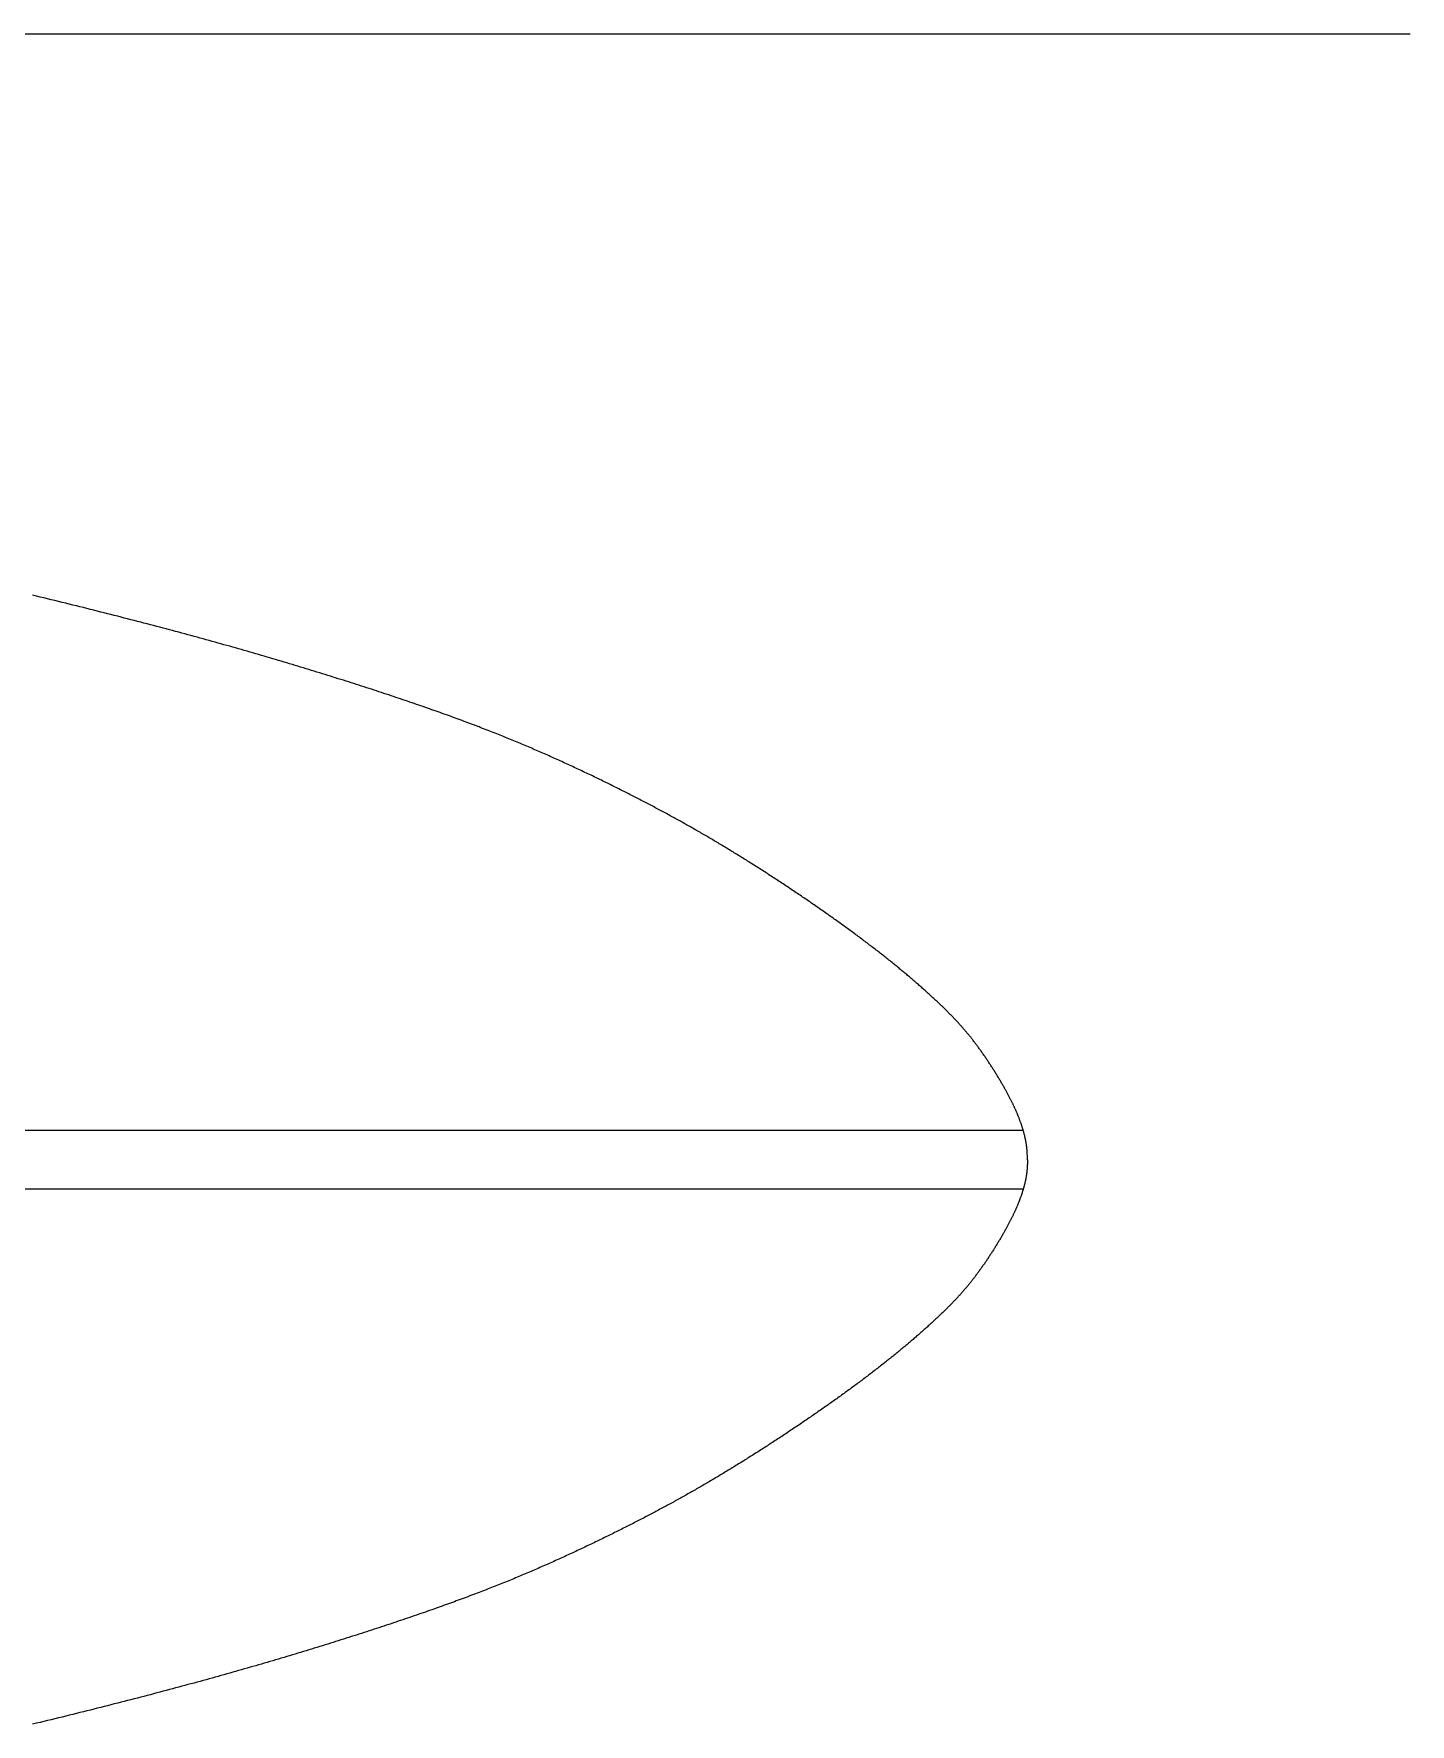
# Model space of a CAD drawing. Extents: x 177 to 1892, y 150 to 1101.
# Drawn here: x 1822.5 to 1892.4, y 688.9 to 774.7 of the extents above; entities that cross this region are included whole.
import ezdxf

# ---------------------------------------------------------------- set-up
doc = ezdxf.new("R2010")
doc.units = 0
doc.layers.add('SÄLJ', color=7, linetype='CONTINUOUS')

msp = doc.modelspace()

# ---------------------------------------------------------------- linework, layer by layer
at = {"layer": 'SÄLJ'}
for p, q in [((1820.951, 719.087), (1872.735, 719.087)), ((1872.735, 716.087), (1820.951, 716.087))]:
    msp.add_line(p, q, dxfattribs=at)
at = {"layer": 'SÄLJ', "color": 3}
msp.add_lwpolyline([(1478.582, 774.746), (1892.382, 774.746)], dxfattribs=at)
at = {"layer": 'SÄLJ'}
for points in [[(1872.951, 717.587), (1872.95, 717.67), (1872.948, 717.743), (1872.946, 717.806), (1872.944, 717.861), (1872.941, 717.909), (1872.939, 717.952), (1872.937, 717.99), (1872.934, 718.025), (1872.932, 718.058), (1872.929, 718.089), (1872.927, 718.119), (1872.924, 718.147), (1872.921, 718.175), (1872.918, 718.201), (1872.916, 718.227), (1872.913, 718.253), (1872.909, 718.278), (1872.906, 718.303), (1872.903, 718.328), (1872.899, 718.353), (1872.896, 718.378), (1872.892, 718.403), (1872.888, 718.427), (1872.884, 718.452), (1872.88, 718.476), (1872.876, 718.5), (1872.872, 718.525), (1872.867, 718.549), (1872.863, 718.573), (1872.858, 718.597), (1872.853, 718.62), (1872.848, 718.644), (1872.843, 718.668), (1872.838, 718.692), (1872.833, 718.715), (1872.827, 718.739), (1872.822, 718.762), (1872.816, 718.786), (1872.811, 718.809), (1872.805, 718.832), (1872.799, 718.856), (1872.793, 718.879), (1872.787, 718.903), (1872.781, 718.926), (1872.774, 718.949), (1872.768, 718.973), (1872.761, 718.996), (1872.755, 719.02), (1872.748, 719.043), (1872.741, 719.067), (1872.734, 719.09), (1872.727, 719.114), (1872.72, 719.138), (1872.713, 719.161), (1872.705, 719.185), (1872.698, 719.209), (1872.69, 719.233), (1872.682, 719.257), (1872.675, 719.281), (1872.667, 719.305), (1872.659, 719.329), (1872.65, 719.354), (1872.642, 719.378), (1872.634, 719.402), (1872.625, 719.427), (1872.617, 719.452), (1872.608, 719.477), (1872.599, 719.501), (1872.59, 719.527), (1872.581, 719.552), (1872.571, 719.577), (1872.562, 719.602), (1872.553, 719.628), (1872.543, 719.653), (1872.533, 719.679), (1872.523, 719.705), (1872.513, 719.731), (1872.503, 719.757), (1872.492, 719.783), (1872.482, 719.81), (1872.471, 719.836), (1872.46, 719.863), (1872.449, 719.89), (1872.438, 719.917), (1872.426, 719.944), (1872.415, 719.971), (1872.403, 719.999), (1872.391, 720.027), (1872.379, 720.054), (1872.367, 720.082), (1872.354, 720.111), (1872.341, 720.139), (1872.329, 720.167), (1872.316, 720.196), (1872.302, 720.225), (1872.289, 720.254), (1872.276, 720.283), (1872.262, 720.313), (1872.248, 720.342), (1872.234, 720.372), (1872.219, 720.402), (1872.205, 720.433), (1872.19, 720.463), (1872.175, 720.494), (1872.16, 720.525), (1872.144, 720.556), (1872.128, 720.587), (1872.113, 720.618), (1872.097, 720.65), (1872.08, 720.682), (1872.064, 720.714), (1872.047, 720.747), (1872.03, 720.779), (1872.013, 720.812), (1871.995, 720.846), (1871.977, 720.879), (1871.959, 720.913), (1871.941, 720.946), (1871.923, 720.98), (1871.904, 721.015), (1871.885, 721.049), (1871.866, 721.084), (1871.847, 721.119), (1871.827, 721.155), (1871.807, 721.19), (1871.787, 721.226), (1871.767, 721.262), (1871.746, 721.298), (1871.726, 721.334), (1871.705, 721.371), (1871.684, 721.407), (1871.662, 721.444), (1871.641, 721.481), (1871.619, 721.519), (1871.597, 721.556), (1871.575, 721.593), (1871.552, 721.631), (1871.53, 721.669), (1871.507, 721.707), (1871.484, 721.745), (1871.461, 721.783), (1871.438, 721.821), (1871.415, 721.86), (1871.391, 721.898), (1871.367, 721.936), (1871.344, 721.975), (1871.32, 722.014), (1871.295, 722.052), (1871.271, 722.091), (1871.247, 722.13), (1871.222, 722.169), (1871.198, 722.208), (1871.173, 722.246), (1871.148, 722.285), (1871.123, 722.324), (1871.098, 722.363), (1871.072, 722.402), (1871.047, 722.441), (1871.022, 722.479), (1870.996, 722.518), (1870.971, 722.557), (1870.945, 722.596), (1870.919, 722.634), (1870.893, 722.673), (1870.867, 722.711), (1870.841, 722.75), (1870.815, 722.788), (1870.789, 722.826), (1870.763, 722.865), (1870.736, 722.903), (1870.71, 722.941), (1870.684, 722.978), (1870.657, 723.016), (1870.631, 723.054), (1870.604, 723.091), (1870.578, 723.128), (1870.551, 723.165), (1870.525, 723.202), (1870.498, 723.239), (1870.471, 723.276), (1870.445, 723.312), (1870.418, 723.348), (1870.391, 723.384), (1870.365, 723.42), (1870.338, 723.456), (1870.311, 723.491), (1870.284, 723.526), (1870.258, 723.562), (1870.231, 723.596), (1870.204, 723.631), (1870.177, 723.666), (1870.151, 723.7), (1870.124, 723.734), (1870.097, 723.768), (1870.07, 723.802), (1870.043, 723.836), (1870.016, 723.869), (1869.989, 723.903), (1869.961, 723.936), (1869.934, 723.969), (1869.907, 724.002), (1869.879, 724.035), (1869.852, 724.068), (1869.824, 724.1), (1869.797, 724.133), (1869.769, 724.166), (1869.741, 724.198), (1869.713, 724.23), (1869.685, 724.263), (1869.657, 724.295), (1869.628, 724.327), (1869.6, 724.359), (1869.571, 724.391), (1869.543, 724.423), (1869.514, 724.455), (1869.485, 724.487), (1869.456, 724.519), (1869.426, 724.551), (1869.397, 724.583), (1869.367, 724.615), (1869.338, 724.647), (1869.308, 724.678), (1869.278, 724.71), (1869.247, 724.742), (1869.217, 724.774), (1869.186, 724.806), (1869.155, 724.838), (1869.124, 724.87), (1869.093, 724.902), (1869.061, 724.935), (1869.03, 724.967), (1868.998, 724.999), (1868.966, 725.032), (1868.933, 725.064), (1868.901, 725.097), (1868.868, 725.129), (1868.835, 725.162), (1868.801, 725.195), (1868.768, 725.228), (1868.734, 725.261), (1868.7, 725.294), (1868.665, 725.327), (1868.631, 725.361), (1868.596, 725.394), (1868.56, 725.428), (1868.525, 725.462), (1868.489, 725.496), (1868.453, 725.53), (1868.417, 725.565), (1868.38, 725.599), (1868.343, 725.634), (1868.306, 725.669), (1868.268, 725.704), (1868.231, 725.739), (1868.192, 725.774), (1868.154, 725.81), (1868.115, 725.845), (1868.076, 725.881), (1868.037, 725.917), (1867.997, 725.953), (1867.957, 725.99), (1867.917, 726.026), (1867.877, 726.063), (1867.836, 726.099), (1867.795, 726.136), (1867.754, 726.173), (1867.712, 726.21), (1867.67, 726.248), (1867.628, 726.285), (1867.585, 726.323), (1867.543, 726.361), (1867.499, 726.399), (1867.456, 726.437), (1867.412, 726.475), (1867.369, 726.513), (1867.324, 726.552), (1867.28, 726.59), (1867.235, 726.629), (1867.19, 726.668), (1867.145, 726.707), (1867.099, 726.746), (1867.053, 726.785), (1867.007, 726.824), (1866.961, 726.864), (1866.914, 726.903), (1866.867, 726.943), (1866.82, 726.983), (1866.772, 727.023), (1866.724, 727.063), (1866.676, 727.103), (1866.628, 727.144), (1866.579, 727.184), (1866.53, 727.225), (1866.481, 727.265), (1866.431, 727.306), (1866.382, 727.347), (1866.332, 727.388), (1866.281, 727.429), (1866.231, 727.47), (1866.18, 727.511), (1866.129, 727.553), (1866.078, 727.594), (1866.026, 727.636), (1865.974, 727.678), (1865.922, 727.719), (1865.87, 727.761), (1865.817, 727.803), (1865.764, 727.845), (1865.711, 727.887), (1865.657, 727.93), (1865.604, 727.972), (1865.55, 728.014), (1865.495, 728.057), (1865.441, 728.099), (1865.386, 728.142), (1865.331, 728.185), (1865.276, 728.227), (1865.22, 728.27), (1865.165, 728.313), (1865.109, 728.356), (1865.053, 728.399), (1864.996, 728.443), (1864.939, 728.486), (1864.883, 728.529), (1864.825, 728.573), (1864.768, 728.616), (1864.71, 728.659), (1864.653, 728.703), (1864.595, 728.747), (1864.536, 728.79), (1864.478, 728.834), (1864.419, 728.878), (1864.36, 728.922), (1864.301, 728.965), (1864.242, 729.009), (1864.183, 729.053), (1864.123, 729.097), (1864.063, 729.141), (1864.003, 729.186), (1863.943, 729.23), (1863.882, 729.274), (1863.822, 729.318), (1863.761, 729.362), (1863.7, 729.407), (1863.639, 729.451), (1863.577, 729.495), (1863.516, 729.54), (1863.454, 729.584), (1863.392, 729.629), (1863.33, 729.673), (1863.268, 729.718), (1863.206, 729.762), (1863.143, 729.807), (1863.081, 729.851), (1863.018, 729.896), (1862.955, 729.94), (1862.892, 729.985), (1862.829, 730.03), (1862.765, 730.074), (1862.702, 730.119), (1862.638, 730.164), (1862.574, 730.208), (1862.51, 730.253), (1862.446, 730.298), (1862.382, 730.342), (1862.318, 730.387), (1862.253, 730.432), (1862.189, 730.476), (1862.124, 730.521), (1862.06, 730.566), (1861.995, 730.61), (1861.93, 730.655), (1861.865, 730.699), (1861.8, 730.744), (1861.734, 730.789), (1861.669, 730.833), (1861.603, 730.878), (1861.538, 730.922), (1861.472, 730.967), (1861.407, 731.011), (1861.341, 731.056), (1861.275, 731.1), (1861.209, 731.144), (1861.143, 731.189), (1861.077, 731.233), (1861.011, 731.277), (1860.944, 731.322), (1860.878, 731.366), (1860.812, 731.41), (1860.745, 731.454), (1860.679, 731.498), (1860.613, 731.542), (1860.546, 731.586), (1860.479, 731.63), (1860.413, 731.674), (1860.346, 731.718), (1860.28, 731.762), (1860.213, 731.805), (1860.146, 731.849), (1860.08, 731.892), (1860.013, 731.936), (1859.946, 731.979), (1859.879, 732.022), (1859.813, 732.066), (1859.746, 732.109), (1859.679, 732.152), (1859.612, 732.195), (1859.546, 732.238), (1859.479, 732.281), (1859.412, 732.323), (1859.346, 732.366), (1859.279, 732.408), (1859.212, 732.451), (1859.146, 732.493), (1859.079, 732.535), (1859.013, 732.578), (1858.946, 732.62), (1858.88, 732.661), (1858.813, 732.703), (1858.747, 732.745), (1858.681, 732.787), (1858.614, 732.828), (1858.548, 732.869), (1858.482, 732.911), (1858.416, 732.952), (1858.35, 732.993), (1858.284, 733.033), (1858.218, 733.074), (1858.153, 733.115), (1858.087, 733.155), (1858.021, 733.195), (1857.956, 733.236), (1857.89, 733.276), (1857.825, 733.315), (1857.76, 733.355), (1857.695, 733.395), (1857.63, 733.434), (1857.565, 733.473), (1857.5, 733.513), (1857.435, 733.552), (1857.371, 733.59), (1857.306, 733.629), (1857.242, 733.668), (1857.178, 733.706), (1857.113, 733.744), (1857.049, 733.782), (1856.985, 733.82), (1856.921, 733.858), (1856.857, 733.896), (1856.793, 733.933), (1856.73, 733.971), (1856.666, 734.008), (1856.602, 734.045), (1856.539, 734.082), (1856.475, 734.119), (1856.412, 734.156), (1856.348, 734.193), (1856.284, 734.23), (1856.221, 734.266), (1856.157, 734.303), (1856.094, 734.339), (1856.03, 734.375), (1855.967, 734.412), (1855.903, 734.448), (1855.84, 734.484), (1855.776, 734.52), (1855.713, 734.556), (1855.649, 734.592), (1855.585, 734.627), (1855.522, 734.663), (1855.458, 734.699), (1855.394, 734.734), (1855.33, 734.77), (1855.266, 734.805), (1855.202, 734.841), (1855.137, 734.876), (1855.073, 734.912), (1855.009, 734.947), (1854.944, 734.982), (1854.88, 735.018), (1854.815, 735.053), (1854.75, 735.088), (1854.685, 735.124), (1854.62, 735.159), (1854.555, 735.194), (1854.489, 735.229), (1854.424, 735.265), (1854.358, 735.3), (1854.292, 735.335), (1854.226, 735.37), (1854.16, 735.406), (1854.093, 735.441), (1854.027, 735.476), (1853.96, 735.512), (1853.893, 735.547), (1853.825, 735.582), (1853.758, 735.618), (1853.69, 735.653), (1853.622, 735.689), (1853.554, 735.724), (1853.486, 735.76), (1853.417, 735.796), (1853.349, 735.831), (1853.28, 735.867), (1853.21, 735.903), (1853.141, 735.939), (1853.071, 735.975), (1853.001, 736.01), (1852.93, 736.046), (1852.86, 736.083), (1852.789, 736.119), (1852.718, 736.155), (1852.647, 736.191), (1852.575, 736.227), (1852.503, 736.263), (1852.431, 736.3), (1852.359, 736.336), (1852.287, 736.372), (1852.214, 736.409), (1852.141, 736.445), (1852.068, 736.482), (1851.995, 736.518), (1851.921, 736.555), (1851.848, 736.591), (1851.774, 736.628), (1851.699, 736.665), (1851.625, 736.701), (1851.55, 736.738), (1851.476, 736.774), (1851.401, 736.811), (1851.326, 736.848), (1851.25, 736.884), (1851.175, 736.921), (1851.099, 736.958), (1851.023, 736.994), (1850.947, 737.031), (1850.871, 737.068), (1850.794, 737.104), (1850.718, 737.141), (1850.641, 737.177), (1850.564, 737.214), (1850.487, 737.251), (1850.41, 737.287), (1850.332, 737.324), (1850.255, 737.36), (1850.177, 737.397), (1850.099, 737.433), (1850.021, 737.47), (1849.943, 737.506), (1849.864, 737.543), (1849.786, 737.579), (1849.707, 737.615), (1849.629, 737.652), (1849.55, 737.688), (1849.471, 737.724), (1849.392, 737.76), (1849.312, 737.796), (1849.233, 737.832), (1849.154, 737.868), (1849.074, 737.904), (1848.994, 737.94), (1848.914, 737.976), (1848.834, 738.012), (1848.754, 738.048), (1848.674, 738.083), (1848.594, 738.119), (1848.513, 738.155), (1848.433, 738.19), (1848.352, 738.226), (1848.272, 738.261), (1848.191, 738.296), (1848.11, 738.332), (1848.029, 738.367), (1847.947, 738.402), (1847.866, 738.437), (1847.784, 738.472), (1847.702, 738.507), (1847.62, 738.542), (1847.538, 738.577), (1847.456, 738.612), (1847.373, 738.647), (1847.29, 738.682), (1847.207, 738.717), (1847.124, 738.751), (1847.04, 738.786), (1846.956, 738.821), (1846.872, 738.856), (1846.787, 738.891), (1846.702, 738.926), (1846.617, 738.96), (1846.532, 738.995), (1846.446, 739.03), (1846.36, 739.065), (1846.273, 739.1), (1846.186, 739.134), (1846.099, 739.169), (1846.011, 739.204), (1845.923, 739.239), (1845.834, 739.274), (1845.745, 739.309), (1845.656, 739.344), (1845.566, 739.379), (1845.476, 739.415), (1845.385, 739.45), (1845.293, 739.485), (1845.202, 739.52), (1845.109, 739.556), (1845.016, 739.591), (1844.923, 739.627), (1844.829, 739.662), (1844.735, 739.698), (1844.64, 739.734), (1844.544, 739.77), (1844.448, 739.806), (1844.351, 739.842), (1844.253, 739.878), (1844.155, 739.914), (1844.057, 739.951), (1843.957, 739.987), (1843.857, 740.024), (1843.757, 740.06), (1843.656, 740.097), (1843.554, 740.134), (1843.451, 740.171), (1843.347, 740.208), (1843.243, 740.245), (1843.139, 740.283), (1843.033, 740.32), (1842.927, 740.358), (1842.82, 740.396), (1842.712, 740.434), (1842.603, 740.472), (1842.494, 740.51), (1842.384, 740.549), (1842.273, 740.587), (1842.161, 740.626), (1842.049, 740.665), (1841.936, 740.704), (1841.822, 740.743), (1841.707, 740.782), (1841.592, 740.822), (1841.476, 740.861), (1841.359, 740.901), (1841.242, 740.94), (1841.124, 740.98), (1841.005, 741.02), (1840.885, 741.06), (1840.765, 741.101), (1840.644, 741.141), (1840.523, 741.181), (1840.4, 741.222), (1840.278, 741.263), (1840.154, 741.303), (1840.03, 741.344), (1839.905, 741.385), (1839.78, 741.426), (1839.654, 741.467), (1839.527, 741.508), (1839.4, 741.55), (1839.272, 741.591), (1839.144, 741.632), (1839.015, 741.674), (1838.886, 741.715), (1838.756, 741.757), (1838.625, 741.799), (1838.494, 741.84), (1838.363, 741.882), (1838.231, 741.924), (1838.098, 741.966), (1837.965, 742.008), (1837.831, 742.05), (1837.697, 742.092), (1837.562, 742.134), (1837.427, 742.176), (1837.292, 742.218), (1837.156, 742.26), (1837.019, 742.302), (1836.883, 742.345), (1836.745, 742.387), (1836.608, 742.429), (1836.469, 742.471), (1836.331, 742.513), (1836.192, 742.556), (1836.053, 742.598), (1835.913, 742.64), (1835.773, 742.682), (1835.632, 742.725), (1835.491, 742.767), (1835.35, 742.809), (1835.209, 742.851), (1835.067, 742.894), (1834.924, 742.936), (1834.782, 742.978), (1834.639, 743.02), (1834.496, 743.062), (1834.352, 743.104), (1834.208, 743.146), (1834.064, 743.188), (1833.92, 743.23), (1833.775, 743.272), (1833.63, 743.314), (1833.484, 743.356), (1833.338, 743.398), (1833.192, 743.44), (1833.045, 743.482), (1832.898, 743.524), (1832.751, 743.566), (1832.603, 743.608), (1832.455, 743.65), (1832.306, 743.692), (1832.157, 743.733), (1832.008, 743.775), (1831.858, 743.817), (1831.707, 743.859), (1831.556, 743.901), (1831.405, 743.943), (1831.253, 743.985), (1831.101, 744.027), (1830.948, 744.069), (1830.795, 744.111), (1830.641, 744.153), (1830.486, 744.195), (1830.331, 744.237), (1830.176, 744.279), (1830.02, 744.321), (1829.863, 744.363), (1829.706, 744.405), (1829.548, 744.448), (1829.39, 744.49), (1829.231, 744.532), (1829.071, 744.575), (1828.91, 744.617), (1828.75, 744.659), (1828.588, 744.702), (1828.426, 744.745), (1828.263, 744.787), (1828.099, 744.83), (1827.935, 744.873), (1827.77, 744.916), (1827.604, 744.959), (1827.437, 745.002), (1827.27, 745.045), (1827.102, 745.088), (1826.933, 745.131), (1826.764, 745.174), (1826.594, 745.218), (1826.423, 745.261), (1826.251, 745.305), (1826.078, 745.348), (1825.905, 745.392), (1825.73, 745.436), (1825.555, 745.48), (1825.379, 745.524), (1825.202, 745.568), (1825.025, 745.613), (1824.846, 745.657), (1824.667, 745.701), (1824.487, 745.746), (1824.306, 745.791), (1824.124, 745.836), (1823.941, 745.881), (1823.757, 745.926), (1823.572, 745.971), (1823.387, 746.016), (1823.201, 746.061), (1823.013, 746.107), (1822.825, 746.152), (1822.637, 746.198), (1822.447, 746.244)], [(1872.951, 717.587), (1872.95, 717.504), (1872.948, 717.431), (1872.946, 717.368), (1872.944, 717.313), (1872.941, 717.265), (1872.939, 717.222), (1872.937, 717.184), (1872.934, 717.149), (1872.932, 717.116), (1872.929, 717.085), (1872.927, 717.055), (1872.924, 717.027), (1872.921, 716.999), (1872.918, 716.973), (1872.916, 716.947), (1872.913, 716.921), (1872.909, 716.896), (1872.906, 716.871), (1872.903, 716.846), (1872.899, 716.821), (1872.896, 716.796), (1872.892, 716.771), (1872.888, 716.747), (1872.884, 716.722), (1872.88, 716.698), (1872.876, 716.673), (1872.872, 716.649), (1872.867, 716.625), (1872.863, 716.601), (1872.858, 716.577), (1872.853, 716.554), (1872.848, 716.53), (1872.843, 716.506), (1872.838, 716.482), (1872.833, 716.459), (1872.827, 716.435), (1872.822, 716.412), (1872.816, 716.388), (1872.811, 716.365), (1872.805, 716.341), (1872.799, 716.318), (1872.793, 716.295), (1872.787, 716.271), (1872.781, 716.248), (1872.774, 716.224), (1872.768, 716.201), (1872.761, 716.178), (1872.755, 716.154), (1872.748, 716.131), (1872.741, 716.107), (1872.734, 716.084), (1872.727, 716.06), (1872.72, 716.036), (1872.713, 716.013), (1872.705, 715.989), (1872.698, 715.965), (1872.69, 715.941), (1872.682, 715.917), (1872.675, 715.893), (1872.667, 715.869), (1872.659, 715.845), (1872.65, 715.82), (1872.642, 715.796), (1872.634, 715.771), (1872.625, 715.747), (1872.617, 715.722), (1872.608, 715.697), (1872.599, 715.672), (1872.59, 715.647), (1872.581, 715.622), (1872.571, 715.597), (1872.562, 715.572), (1872.553, 715.546), (1872.543, 715.521), (1872.533, 715.495), (1872.523, 715.469), (1872.513, 715.443), (1872.503, 715.417), (1872.492, 715.391), (1872.482, 715.364), (1872.471, 715.338), (1872.46, 715.311), (1872.449, 715.284), (1872.438, 715.257), (1872.426, 715.23), (1872.415, 715.202), (1872.403, 715.175), (1872.391, 715.147), (1872.379, 715.12), (1872.367, 715.092), (1872.354, 715.063), (1872.341, 715.035), (1872.329, 715.007), (1872.316, 714.978), (1872.302, 714.949), (1872.289, 714.92), (1872.276, 714.891), (1872.262, 714.861), (1872.248, 714.832), (1872.234, 714.802), (1872.219, 714.772), (1872.205, 714.741), (1872.19, 714.711), (1872.175, 714.68), (1872.16, 714.649), (1872.144, 714.618), (1872.128, 714.587), (1872.113, 714.556), (1872.097, 714.524), (1872.08, 714.492), (1872.064, 714.46), (1872.047, 714.427), (1872.03, 714.394), (1872.013, 714.362), (1871.995, 714.328), (1871.977, 714.295), (1871.959, 714.261), (1871.941, 714.228), (1871.923, 714.193), (1871.904, 714.159), (1871.885, 714.125), (1871.866, 714.09), (1871.847, 714.055), (1871.827, 714.019), (1871.807, 713.984), (1871.787, 713.948), (1871.767, 713.912), (1871.746, 713.876), (1871.726, 713.84), (1871.705, 713.803), (1871.684, 713.766), (1871.662, 713.73), (1871.641, 713.693), (1871.619, 713.655), (1871.597, 713.618), (1871.575, 713.58), (1871.552, 713.543), (1871.53, 713.505), (1871.507, 713.467), (1871.484, 713.429), (1871.461, 713.391), (1871.438, 713.353), (1871.415, 713.314), (1871.391, 713.276), (1871.367, 713.237), (1871.344, 713.199), (1871.32, 713.16), (1871.295, 713.122), (1871.271, 713.083), (1871.247, 713.044), (1871.222, 713.005), (1871.198, 712.966), (1871.173, 712.928), (1871.148, 712.889), (1871.123, 712.85), (1871.098, 712.811), (1871.072, 712.772), (1871.047, 712.733), (1871.022, 712.694), (1870.996, 712.656), (1870.971, 712.617), (1870.945, 712.578), (1870.919, 712.54), (1870.893, 712.501), (1870.867, 712.462), (1870.841, 712.424), (1870.815, 712.386), (1870.789, 712.347), (1870.763, 712.309), (1870.736, 712.271), (1870.71, 712.233), (1870.684, 712.195), (1870.657, 712.158), (1870.631, 712.12), (1870.604, 712.083), (1870.578, 712.046), (1870.551, 712.009), (1870.525, 711.972), (1870.498, 711.935), (1870.471, 711.898), (1870.445, 711.862), (1870.418, 711.826), (1870.391, 711.79), (1870.365, 711.754), (1870.338, 711.718), (1870.311, 711.683), (1870.284, 711.647), (1870.258, 711.612), (1870.231, 711.578), (1870.204, 711.543), (1870.177, 711.508), (1870.151, 711.474), (1870.124, 711.44), (1870.097, 711.406), (1870.07, 711.372), (1870.043, 711.338), (1870.016, 711.305), (1869.989, 711.271), (1869.961, 711.238), (1869.934, 711.205), (1869.907, 711.172), (1869.879, 711.139), (1869.852, 711.106), (1869.824, 711.073), (1869.797, 711.041), (1869.769, 711.008), (1869.741, 710.976), (1869.713, 710.944), (1869.685, 710.911), (1869.657, 710.879), (1869.628, 710.847), (1869.6, 710.815), (1869.571, 710.783), (1869.543, 710.751), (1869.514, 710.719), (1869.485, 710.687), (1869.456, 710.655), (1869.426, 710.623), (1869.397, 710.591), (1869.367, 710.559), (1869.338, 710.527), (1869.308, 710.495), (1869.278, 710.464), (1869.247, 710.432), (1869.217, 710.4), (1869.186, 710.368), (1869.155, 710.336), (1869.124, 710.304), (1869.093, 710.271), (1869.061, 710.239), (1869.03, 710.207), (1868.998, 710.175), (1868.966, 710.142), (1868.933, 710.11), (1868.901, 710.077), (1868.868, 710.045), (1868.835, 710.012), (1868.801, 709.979), (1868.768, 709.946), (1868.734, 709.913), (1868.7, 709.88), (1868.665, 709.847), (1868.631, 709.813), (1868.596, 709.78), (1868.56, 709.746), (1868.525, 709.712), (1868.489, 709.678), (1868.453, 709.644), (1868.417, 709.609), (1868.38, 709.575), (1868.343, 709.54), (1868.306, 709.505), (1868.268, 709.47), (1868.231, 709.435), (1868.192, 709.4), (1868.154, 709.364), (1868.115, 709.329), (1868.076, 709.293), (1868.037, 709.257), (1867.997, 709.221), (1867.957, 709.184), (1867.917, 709.148), (1867.877, 709.111), (1867.836, 709.075), (1867.795, 709.038), (1867.754, 709.001), (1867.712, 708.964), (1867.67, 708.926), (1867.628, 708.889), (1867.585, 708.851), (1867.543, 708.813), (1867.499, 708.775), (1867.456, 708.737), (1867.412, 708.699), (1867.369, 708.661), (1867.324, 708.622), (1867.28, 708.584), (1867.235, 708.545), (1867.19, 708.506), (1867.145, 708.467), (1867.099, 708.428), (1867.053, 708.389), (1867.007, 708.35), (1866.961, 708.31), (1866.914, 708.27), (1866.867, 708.231), (1866.82, 708.191), (1866.772, 708.151), (1866.724, 708.111), (1866.676, 708.071), (1866.628, 708.03), (1866.579, 707.99), (1866.53, 707.949), (1866.481, 707.909), (1866.431, 707.868), (1866.382, 707.827), (1866.332, 707.786), (1866.281, 707.745), (1866.231, 707.704), (1866.18, 707.663), (1866.129, 707.621), (1866.078, 707.58), (1866.026, 707.538), (1865.974, 707.496), (1865.922, 707.455), (1865.87, 707.413), (1865.817, 707.371), (1865.764, 707.329), (1865.711, 707.287), (1865.657, 707.244), (1865.604, 707.202), (1865.55, 707.16), (1865.495, 707.117), (1865.441, 707.075), (1865.386, 707.032), (1865.331, 706.989), (1865.276, 706.946), (1865.22, 706.904), (1865.165, 706.861), (1865.109, 706.818), (1865.053, 706.774), (1864.996, 706.731), (1864.939, 706.688), (1864.883, 706.645), (1864.825, 706.601), (1864.768, 706.558), (1864.71, 706.515), (1864.653, 706.471), (1864.595, 706.427), (1864.536, 706.384), (1864.478, 706.34), (1864.419, 706.296), (1864.36, 706.252), (1864.301, 706.208), (1864.242, 706.165), (1864.183, 706.121), (1864.123, 706.077), (1864.063, 706.032), (1864.003, 705.988), (1863.943, 705.944), (1863.882, 705.9), (1863.822, 705.856), (1863.761, 705.812), (1863.7, 705.767), (1863.639, 705.723), (1863.577, 705.679), (1863.516, 705.634), (1863.454, 705.59), (1863.392, 705.545), (1863.33, 705.501), (1863.268, 705.456), (1863.206, 705.412), (1863.143, 705.367), (1863.081, 705.323), (1863.018, 705.278), (1862.955, 705.233), (1862.892, 705.189), (1862.829, 705.144), (1862.765, 705.1), (1862.702, 705.055), (1862.638, 705.01), (1862.574, 704.966), (1862.51, 704.921), (1862.446, 704.876), (1862.382, 704.832), (1862.318, 704.787), (1862.253, 704.742), (1862.189, 704.698), (1862.124, 704.653), (1862.06, 704.608), (1861.995, 704.564), (1861.93, 704.519), (1861.865, 704.475), (1861.8, 704.43), (1861.734, 704.385), (1861.669, 704.341), (1861.603, 704.296), (1861.538, 704.252), (1861.472, 704.207), (1861.407, 704.163), (1861.341, 704.118), (1861.275, 704.074), (1861.209, 704.029), (1861.143, 703.985), (1861.077, 703.941), (1861.011, 703.896), (1860.944, 703.852), (1860.878, 703.808), (1860.812, 703.764), (1860.745, 703.72), (1860.679, 703.676), (1860.613, 703.632), (1860.546, 703.588), (1860.479, 703.544), (1860.413, 703.5), (1860.346, 703.456), (1860.28, 703.412), (1860.213, 703.369), (1860.146, 703.325), (1860.08, 703.282), (1860.013, 703.238), (1859.946, 703.195), (1859.879, 703.151), (1859.813, 703.108), (1859.746, 703.065), (1859.679, 703.022), (1859.612, 702.979), (1859.546, 702.936), (1859.479, 702.893), (1859.412, 702.851), (1859.346, 702.808), (1859.279, 702.765), (1859.212, 702.723), (1859.146, 702.681), (1859.079, 702.639), (1859.013, 702.596), (1858.946, 702.554), (1858.88, 702.512), (1858.813, 702.471), (1858.747, 702.429), (1858.681, 702.387), (1858.614, 702.346), (1858.548, 702.305), (1858.482, 702.263), (1858.416, 702.222), (1858.35, 702.181), (1858.284, 702.141), (1858.218, 702.1), (1858.153, 702.059), (1858.087, 702.019), (1858.021, 701.979), (1857.956, 701.938), (1857.89, 701.898), (1857.825, 701.859), (1857.76, 701.819), (1857.695, 701.779), (1857.63, 701.74), (1857.565, 701.701), (1857.5, 701.661), (1857.435, 701.622), (1857.371, 701.584), (1857.306, 701.545), (1857.242, 701.506), (1857.178, 701.468), (1857.113, 701.43), (1857.049, 701.392), (1856.985, 701.354), (1856.921, 701.316), (1856.857, 701.278), (1856.793, 701.241), (1856.73, 701.203), (1856.666, 701.166), (1856.602, 701.129), (1856.539, 701.092), (1856.475, 701.055), (1856.412, 701.018), (1856.348, 700.981), (1856.284, 700.944), (1856.221, 700.908), (1856.157, 700.871), (1856.094, 700.835), (1856.03, 700.799), (1855.967, 700.762), (1855.903, 700.726), (1855.84, 700.69), (1855.776, 700.654), (1855.713, 700.618), (1855.649, 700.582), (1855.585, 700.547), (1855.522, 700.511), (1855.458, 700.475), (1855.394, 700.44), (1855.33, 700.404), (1855.266, 700.368), (1855.202, 700.333), (1855.137, 700.298), (1855.073, 700.262), (1855.009, 700.227), (1854.944, 700.191), (1854.88, 700.156), (1854.815, 700.121), (1854.75, 700.086), (1854.685, 700.05), (1854.62, 700.015), (1854.555, 699.98), (1854.489, 699.945), (1854.424, 699.909), (1854.358, 699.874), (1854.292, 699.839), (1854.226, 699.804), (1854.16, 699.768), (1854.093, 699.733), (1854.027, 699.698), (1853.96, 699.662), (1853.893, 699.627), (1853.825, 699.592), (1853.758, 699.556), (1853.69, 699.521), (1853.622, 699.485), (1853.554, 699.45), (1853.486, 699.414), (1853.417, 699.378), (1853.349, 699.343), (1853.28, 699.307), (1853.21, 699.271), (1853.141, 699.235), (1853.071, 699.199), (1853.001, 699.163), (1852.93, 699.127), (1852.86, 699.091), (1852.789, 699.055), (1852.718, 699.019), (1852.647, 698.983), (1852.575, 698.947), (1852.503, 698.91), (1852.431, 698.874), (1852.359, 698.838), (1852.287, 698.801), (1852.214, 698.765), (1852.141, 698.729), (1852.068, 698.692), (1851.995, 698.656), (1851.921, 698.619), (1851.848, 698.583), (1851.774, 698.546), (1851.699, 698.509), (1851.625, 698.473), (1851.55, 698.436), (1851.476, 698.4), (1851.401, 698.363), (1851.326, 698.326), (1851.25, 698.29), (1851.175, 698.253), (1851.099, 698.216), (1851.023, 698.18), (1850.947, 698.143), (1850.871, 698.106), (1850.794, 698.07), (1850.718, 698.033), (1850.641, 697.996), (1850.564, 697.96), (1850.487, 697.923), (1850.41, 697.887), (1850.332, 697.85), (1850.255, 697.814), (1850.177, 697.777), (1850.099, 697.741), (1850.021, 697.704), (1849.943, 697.668), (1849.864, 697.631), (1849.786, 697.595), (1849.707, 697.559), (1849.629, 697.522), (1849.55, 697.486), (1849.471, 697.45), (1849.392, 697.414), (1849.312, 697.378), (1849.233, 697.341), (1849.154, 697.305), (1849.074, 697.269), (1848.994, 697.234), (1848.914, 697.198), (1848.834, 697.162), (1848.754, 697.126), (1848.674, 697.09), (1848.594, 697.055), (1848.513, 697.019), (1848.433, 696.984), (1848.352, 696.948), (1848.272, 696.913), (1848.191, 696.878), (1848.11, 696.842), (1848.029, 696.807), (1847.947, 696.772), (1847.866, 696.737), (1847.784, 696.702), (1847.702, 696.667), (1847.62, 696.632), (1847.538, 696.597), (1847.456, 696.562), (1847.373, 696.527), (1847.29, 696.492), (1847.207, 696.457), (1847.124, 696.422), (1847.04, 696.388), (1846.956, 696.353), (1846.872, 696.318), (1846.787, 696.283), (1846.702, 696.248), (1846.617, 696.214), (1846.532, 696.179), (1846.446, 696.144), (1846.36, 696.109), (1846.273, 696.074), (1846.186, 696.039), (1846.099, 696.005), (1846.011, 695.97), (1845.923, 695.935), (1845.834, 695.9), (1845.745, 695.865), (1845.656, 695.83), (1845.566, 695.794), (1845.476, 695.759), (1845.385, 695.724), (1845.293, 695.689), (1845.202, 695.653), (1845.109, 695.618), (1845.016, 695.583), (1844.923, 695.547), (1844.829, 695.511), (1844.735, 695.476), (1844.64, 695.44), (1844.544, 695.404), (1844.448, 695.368), (1844.351, 695.332), (1844.253, 695.296), (1844.155, 695.26), (1844.057, 695.223), (1843.957, 695.187), (1843.857, 695.15), (1843.757, 695.114), (1843.656, 695.077), (1843.554, 695.04), (1843.451, 695.003), (1843.347, 694.966), (1843.243, 694.929), (1843.139, 694.891), (1843.033, 694.854), (1842.927, 694.816), (1842.82, 694.778), (1842.712, 694.74), (1842.603, 694.702), (1842.494, 694.664), (1842.384, 694.625), (1842.273, 694.587), (1842.161, 694.548), (1842.049, 694.509), (1841.936, 694.47), (1841.822, 694.431), (1841.707, 694.392), (1841.592, 694.352), (1841.476, 694.313), (1841.359, 694.273), (1841.242, 694.233), (1841.124, 694.194), (1841.005, 694.154), (1840.885, 694.113), (1840.765, 694.073), (1840.644, 694.033), (1840.523, 693.992), (1840.4, 693.952), (1840.278, 693.911), (1840.154, 693.871), (1840.03, 693.83), (1839.905, 693.789), (1839.78, 693.748), (1839.654, 693.707), (1839.527, 693.666), (1839.4, 693.624), (1839.272, 693.583), (1839.144, 693.542), (1839.015, 693.5), (1838.886, 693.458), (1838.756, 693.417), (1838.625, 693.375), (1838.494, 693.333), (1838.363, 693.292), (1838.231, 693.25), (1838.098, 693.208), (1837.965, 693.166), (1837.831, 693.124), (1837.697, 693.082), (1837.562, 693.04), (1837.427, 692.998), (1837.292, 692.956), (1837.156, 692.914), (1837.019, 692.872), (1836.883, 692.829), (1836.745, 692.787), (1836.608, 692.745), (1836.469, 692.703), (1836.331, 692.66), (1836.192, 692.618), (1836.053, 692.576), (1835.913, 692.534), (1835.773, 692.491), (1835.632, 692.449), (1835.491, 692.407), (1835.35, 692.365), (1835.209, 692.323), (1835.067, 692.28), (1834.924, 692.238), (1834.782, 692.196), (1834.639, 692.154), (1834.496, 692.112), (1834.352, 692.07), (1834.208, 692.028), (1834.064, 691.985), (1833.92, 691.943), (1833.775, 691.901), (1833.63, 691.859), (1833.484, 691.818), (1833.338, 691.776), (1833.192, 691.734), (1833.045, 691.692), (1832.898, 691.65), (1832.751, 691.608), (1832.603, 691.566), (1832.455, 691.524), (1832.306, 691.482), (1832.157, 691.44), (1832.008, 691.399), (1831.858, 691.357), (1831.707, 691.315), (1831.556, 691.273), (1831.405, 691.231), (1831.253, 691.189), (1831.101, 691.147), (1830.948, 691.105), (1830.795, 691.063), (1830.641, 691.021), (1830.486, 690.979), (1830.331, 690.937), (1830.176, 690.895), (1830.02, 690.853), (1829.863, 690.811), (1829.706, 690.769), (1829.548, 690.726), (1829.39, 690.684), (1829.231, 690.642), (1829.071, 690.599), (1828.91, 690.557), (1828.75, 690.514), (1828.588, 690.472), (1828.426, 690.429), (1828.263, 690.387), (1828.099, 690.344), (1827.935, 690.301), (1827.77, 690.258), (1827.604, 690.215), (1827.437, 690.172), (1827.27, 690.129), (1827.102, 690.086), (1826.933, 690.043), (1826.764, 690), (1826.594, 689.956), (1826.423, 689.913), (1826.251, 689.869), (1826.078, 689.825), (1825.905, 689.782), (1825.73, 689.738), (1825.555, 689.694), (1825.379, 689.65), (1825.202, 689.606), (1825.025, 689.561), (1824.846, 689.517), (1824.667, 689.472), (1824.487, 689.428), (1824.306, 689.383), (1824.124, 689.338), (1823.941, 689.293), (1823.757, 689.248), (1823.572, 689.203), (1823.387, 689.158), (1823.201, 689.113), (1823.013, 689.067), (1822.825, 689.022), (1822.637, 688.976), (1822.447, 688.93)]]:
    msp.add_lwpolyline(points, dxfattribs=at)

doc.saveas('drawing.dxf')
